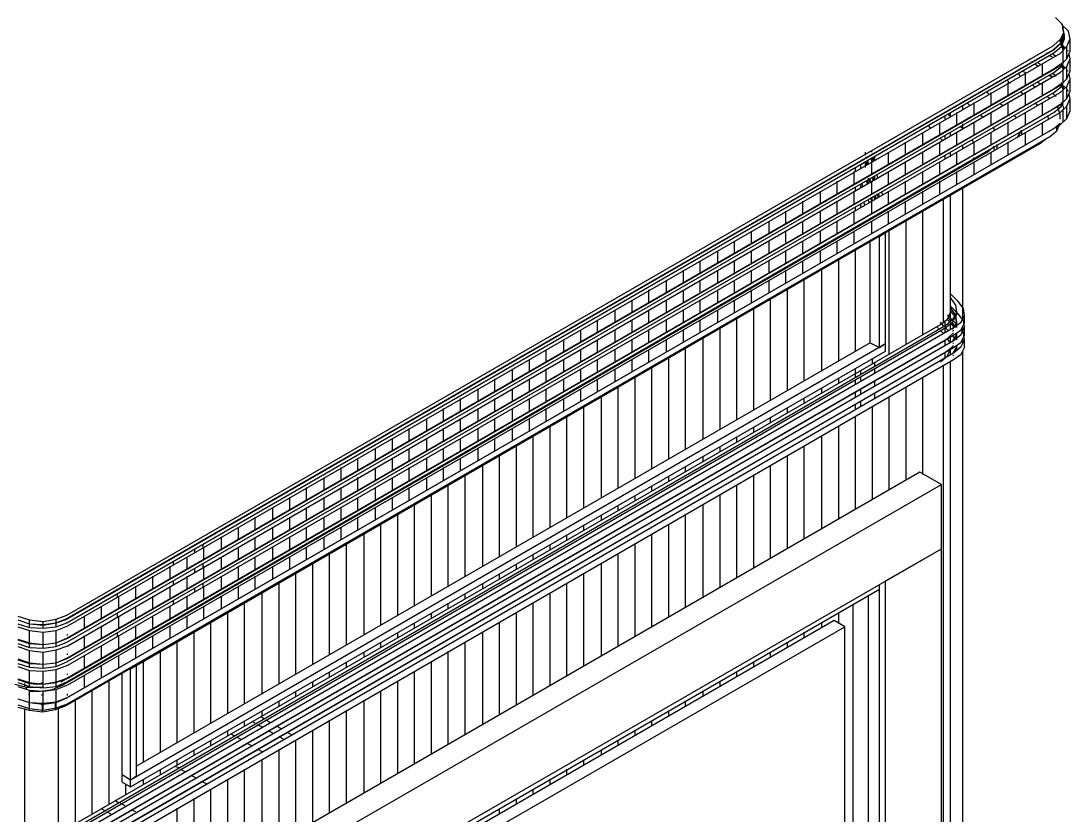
# Model space of a CAD drawing. Header units: inches. Extents: x 0.3 to 16.2, y 0.3 to 11.4.
# Drawn here: x 3.677 to 4.217, y 1.813 to 2.221 of the extents above; entities that cross this region are included whole.
import ezdxf

# ---------------------------------------------------------------- set-up
doc = ezdxf.new("R2010")
doc.units = ezdxf.units.IN
doc.header["$LTSCALE"] = 0.009843
doc.header["$MEASUREMENT"] = 0
doc.layers.add('GEOMETRY', color=7, linetype='Continuous')

msp = doc.modelspace()

# ---------------------------------------------------------------- linework, layer by layer
at = {"layer": 'GEOMETRY'}
for p, q in [((4.2126, 2.21969), (4.20906, 2.22323)), ((4.21575, 2.21614), (4.2122, 2.21969)), ((4.21339, 2.21575), (4.2126, 2.21969)), ((4.21378, 2.21417), (4.2126, 2.21811)), ((4.20787, 2.20866), (4.21181, 2.2122)), ((4.20787, 2.20866), (4.21181, 2.2122)), ((4.2126, 2.20984), (4.21102, 2.21142)), ((4.21181, 2.2122), (4.21339, 2.21575)), ((4.21181, 2.2122), (4.21339, 2.21575)), ((4.21181, 2.21024), (4.21339, 2.21417)), ((4.21181, 2.21024), (4.21181, 2.2122)), ((4.2122, 2.21024), (4.21378, 2.21417)), ((4.2122, 2.21024), (4.21378, 2.21417)), ((4.2122, 2.20827), (4.21378, 2.2122)), ((4.21339, 2.21417), (4.21339, 2.21575)), ((4.21378, 2.2122), (4.21378, 2.21417)), ((4.21496, 2.20827), (4.21654, 2.2122)), ((4.21496, 2.20827), (4.21654, 2.2122)), ((4.21654, 2.2122), (4.21575, 2.21614)), ((4.21654, 2.20591), (4.21654, 2.2122)), ((3.70079, 1.91575), (4.20787, 2.20866)), ((3.70079, 1.91575), (4.20787, 2.20866)), ((3.70079, 1.91417), (4.20787, 2.20669)), ((3.70079, 1.91378), (4.20827, 2.20669)), ((3.70079, 1.91378), (4.20827, 2.20669)), ((4.20787, 2.20669), (4.21181, 2.21024)), ((4.20827, 2.20669), (4.2122, 2.21024)), ((4.20827, 2.20669), (4.2122, 2.21024)), ((4.20827, 2.20512), (4.2122, 2.20827)), ((4.21102, 2.20945), (4.21102, 2.20945)), ((4.2122, 2.20945), (4.21142, 2.20984)), ((4.21142, 2.20472), (4.21496, 2.20827)), ((4.21142, 2.20472), (4.21496, 2.20827)), ((4.2122, 2.20827), (4.2122, 2.21024)), ((4.21417, 2.20748), (4.2122, 2.20945)), ((4.2126, 2.20787), (4.2122, 2.20827)), ((4.21339, 2.20669), (4.2126, 2.20984)), ((4.21299, 2.2063), (4.2126, 2.20787)), ((4.21299, 2.2), (4.21299, 2.20669)), ((4.21496, 2.20197), (4.21496, 2.20827)), ((4.21575, 2.20591), (4.21496, 2.2063)), ((3.70079, 1.91181), (4.20827, 2.20512)), ((3.70118, 1.91024), (4.21142, 2.20472)), ((3.70118, 1.91024), (4.21142, 2.20472)), ((4.19567, 2.20157), (4.19528, 2.20157)), ((4.19843, 2.20118), (4.19843, 2.20118)), ((4.20472, 2.20472), (4.20433, 2.20472)), ((4.20472, 2.20472), (4.20472, 2.20472)), ((4.20591, 2.20551), (4.20591, 2.20551)), ((4.20748, 2.20276), (4.20591, 2.20354)), ((4.20748, 2.20276), (4.2063, 2.20354)), ((4.20945, 2.20315), (4.20748, 2.20433)), ((4.21142, 2.19843), (4.21496, 2.20197)), ((4.21496, 2.20197), (4.21654, 2.20591)), ((4.21496, 2.19803), (4.21654, 2.20197)), ((4.21496, 2.19803), (4.21654, 2.20197)), ((4.21654, 2.20197), (4.21614, 2.20433)), ((4.21654, 2.19567), (4.21654, 2.20197)), ((3.70079, 1.90394), (4.20827, 2.19685)), ((3.70079, 1.90394), (4.20827, 2.19685)), ((3.70079, 1.90394), (4.20827, 2.19685)), ((3.70118, 1.90394), (4.21142, 2.19843)), ((4.18858, 2.19567), (4.18858, 2.19567)), ((4.19134, 2.19685), (4.19094, 2.19724)), ((4.19252, 2.19528), (4.19252, 2.19567)), ((4.1937, 2.19488), (4.19252, 2.19528)), ((4.19685, 2.20039), (4.19685, 2.20039)), ((4.19724, 2.20039), (4.19685, 2.20039)), ((4.19961, 2.19843), (4.19843, 2.19921)), ((4.2, 2.19843), (4.19843, 2.19921)), ((4.20118, 2.19921), (4.2, 2.2)), ((4.20236, 2.19331), (4.20236, 2.19961)), ((4.20827, 2.19685), (4.21142, 2.19921)), ((4.20827, 2.19685), (4.21142, 2.19921)), ((4.20827, 2.19685), (4.21142, 2.19921)), ((4.20827, 2.19488), (4.2122, 2.19803)), ((4.21142, 2.19488), (4.21496, 2.19803)), ((4.21142, 2.19488), (4.21496, 2.19803)), ((4.2122, 2.19921), (4.21181, 2.19961)), ((4.2122, 2.19803), (4.2122, 2.2)), ((4.2122, 2.19803), (4.21299, 2.2)), ((4.21417, 2.19724), (4.2122, 2.19921)), ((4.2126, 2.19764), (4.2122, 2.19803)), ((4.21339, 2.19646), (4.2126, 2.19961)), ((4.2126, 2.19961), (4.2126, 2.19961)), ((4.21299, 2.19646), (4.2126, 2.19764)), ((4.21299, 2.19016), (4.21299, 2.19646)), ((4.21496, 2.19173), (4.21496, 2.19803)), ((4.21575, 2.19567), (4.21496, 2.19606)), ((4.21496, 2.19173), (4.21654, 2.19567)), ((3.70079, 1.90197), (4.20827, 2.19488)), ((3.70118, 1.9), (4.21142, 2.19488)), ((3.70118, 1.9), (4.21142, 2.19488)), ((4.18307, 2.19213), (4.18268, 2.19213)), ((4.18583, 2.18937), (4.18425, 2.19094)), ((4.19055, 2.1937), (4.18976, 2.19449)), ((4.19094, 2.19331), (4.19055, 2.1937)), ((4.1937, 2.18819), (4.1937, 2.19488)), ((4.20748, 2.19252), (4.20591, 2.19331)), ((4.20748, 2.19252), (4.2063, 2.1937)), ((4.20945, 2.19291), (4.20748, 2.19449)), ((4.21142, 2.18819), (4.21496, 2.19173)), ((4.21496, 2.1878), (4.21654, 2.19173)), ((4.21496, 2.1878), (4.21654, 2.19173)), ((4.21654, 2.19173), (4.21614, 2.19409)), ((4.21654, 2.18543), (4.21654, 2.19173)), ((3.70079, 1.8937), (4.20827, 2.18661)), ((3.70079, 1.8937), (4.20827, 2.18661)), ((3.70079, 1.8937), (4.20827, 2.18661)), ((3.70079, 1.89173), (4.20827, 2.18465)), ((3.70118, 1.8937), (4.21142, 2.18819)), ((3.70118, 1.89016), (4.21142, 2.18465)), ((3.70118, 1.89016), (4.21142, 2.18465)), ((4.17126, 2.18701), (4.17126, 2.1874)), ((4.17244, 2.18622), (4.17244, 2.18622)), ((4.1748, 2.18386), (4.17362, 2.18504)), ((4.17598, 2.17835), (4.17598, 2.18465)), ((4.18465, 2.18346), (4.18465, 2.18976)), ((4.19252, 2.18386), (4.19134, 2.18504)), ((4.1937, 2.17835), (4.1937, 2.18465)), ((4.19843, 2.1874), (4.19724, 2.18858)), ((4.20118, 2.18898), (4.2, 2.18976)), ((4.20236, 2.18346), (4.20236, 2.18976)), ((4.20827, 2.18661), (4.21142, 2.18898)), ((4.20827, 2.18661), (4.21142, 2.18898)), ((4.20827, 2.18661), (4.21142, 2.18898)), ((4.20827, 2.18465), (4.2122, 2.1878)), ((4.21142, 2.18465), (4.21496, 2.1878)), ((4.21142, 2.18465), (4.21496, 2.1878)), ((4.2122, 2.18898), (4.21181, 2.18937)), ((4.2122, 2.1878), (4.2122, 2.18976)), ((4.2122, 2.1878), (4.21299, 2.18976)), ((4.21417, 2.18701), (4.2122, 2.18898)), ((4.2126, 2.1874), (4.2122, 2.18819)), ((4.21339, 2.18661), (4.2126, 2.18937)), ((4.2126, 2.18937), (4.2126, 2.18937)), ((4.21299, 2.18622), (4.2126, 2.1874)), ((4.21299, 2.17992), (4.21299, 2.18622)), ((4.21496, 2.1815), (4.21496, 2.1878)), ((4.21575, 2.18543), (4.21496, 2.18622)), ((4.21496, 2.1815), (4.21654, 2.18543)), ((4.16142, 2.17953), (4.16142, 2.17992)), ((4.1626, 2.18031), (4.1622, 2.18031)), ((4.16496, 2.17795), (4.16378, 2.17913)), ((4.16732, 2.17323), (4.16732, 2.17953)), ((4.18465, 2.17323), (4.18465, 2.17953)), ((4.2, 2.17795), (4.19843, 2.17913)), ((4.20236, 2.17323), (4.20236, 2.17953)), ((4.20591, 2.1815), (4.20472, 2.18268)), ((4.20945, 2.18268), (4.20748, 2.18425)), ((4.21142, 2.17835), (4.21496, 2.1815)), ((4.2122, 2.17756), (4.2122, 2.17953)), ((4.2122, 2.17756), (4.21299, 2.17953)), ((4.2126, 2.17913), (4.2126, 2.17953)), ((4.21339, 2.17638), (4.2126, 2.17913)), ((4.21496, 2.17756), (4.21654, 2.1815)), ((4.21496, 2.17756), (4.21654, 2.1815)), ((4.21654, 2.1815), (4.21614, 2.18386)), ((4.21654, 2.1752), (4.21654, 2.1815)), ((3.70079, 1.88346), (4.20827, 2.17638)), ((3.70079, 1.88346), (4.20827, 2.17638)), ((3.70079, 1.88346), (4.20827, 2.17638)), ((3.70079, 1.8815), (4.20827, 2.17441)), ((3.70118, 1.88346), (4.21142, 2.17835)), ((3.70118, 1.87992), (4.21142, 2.17441)), ((3.70118, 1.87992), (4.21142, 2.17441)), ((4.15236, 2.1748), (4.15236, 2.1748)), ((4.15236, 2.17441), (4.15236, 2.1748)), ((4.15512, 2.17638), (4.15512, 2.17638)), ((4.15512, 2.17244), (4.15512, 2.17441)), ((4.15827, 2.16811), (4.15827, 2.17441)), ((4.16142, 2.17598), (4.16142, 2.17795)), ((4.17598, 2.16811), (4.17598, 2.17441)), ((4.18189, 2.17795), (4.18071, 2.17874)), ((4.1937, 2.16811), (4.1937, 2.17441)), ((4.20827, 2.17638), (4.21142, 2.17874)), ((4.20827, 2.17638), (4.21142, 2.17874)), ((4.20827, 2.17638), (4.21142, 2.17874)), ((4.20827, 2.17441), (4.2122, 2.17756)), ((4.21024, 2.17717), (4.21024, 2.17756)), ((4.21142, 2.17323), (4.21024, 2.17717)), ((4.21142, 2.17441), (4.21496, 2.17756)), ((4.21142, 2.17441), (4.21496, 2.17756)), ((4.21299, 2.16969), (4.21299, 2.17598)), ((4.21496, 2.17126), (4.21496, 2.17756)), ((4.21496, 2.17126), (4.21654, 2.1752)), ((4.14252, 2.1689), (4.14252, 2.1689)), ((4.14961, 2.16299), (4.14961, 2.16929)), ((4.15236, 2.17087), (4.15236, 2.17283)), ((4.15472, 2.17244), (4.15394, 2.17362)), ((4.16142, 2.16575), (4.16142, 2.1685)), ((4.16732, 2.16299), (4.16732, 2.16929)), ((4.17165, 2.17205), (4.17047, 2.17283)), ((4.18465, 2.16299), (4.18465, 2.16929)), ((4.18898, 2.17165), (4.1878, 2.17283)), ((4.1878, 2.17283), (4.1878, 2.17283)), ((4.20236, 2.16299), (4.20236, 2.16929)), ((4.20551, 2.17126), (4.20512, 2.17283)), ((4.20827, 2.16614), (4.21142, 2.1689)), ((4.20984, 2.16496), (4.21142, 2.1689)), ((4.21142, 2.17283), (4.21142, 2.17323)), ((4.21142, 2.17283), (4.21142, 2.17323)), ((4.21142, 2.17087), (4.21142, 2.17323)), ((4.21142, 2.16811), (4.21496, 2.17126)), ((3.70079, 1.87323), (4.20827, 2.16614)), ((3.70118, 1.87362), (4.21142, 2.16811)), ((4.14094, 2.15787), (4.14094, 2.16417)), ((4.14488, 2.16654), (4.1437, 2.16772)), ((4.15512, 2.1622), (4.15512, 2.16417)), ((4.15827, 2.15787), (4.15827, 2.16417)), ((4.16142, 2.16614), (4.16024, 2.16693)), ((4.17598, 2.16772), (4.17598, 2.16811)), ((4.17598, 2.15787), (4.17598, 2.16417)), ((4.17795, 2.16535), (4.17717, 2.16654)), ((4.18976, 2.16181), (4.19173, 2.16535)), ((4.18976, 2.16181), (4.19173, 2.16535)), ((4.19173, 2.16299), (4.19173, 2.16535)), ((4.1937, 2.15787), (4.1937, 2.16417)), ((4.20591, 2.16457), (4.2063, 2.16535)), ((4.20591, 2.16181), (4.20984, 2.16496)), ((4.20984, 2.16496), (4.20984, 2.16732)), ((3.70039, 1.86929), (4.20079, 2.15827)), ((3.70079, 1.87008), (4.20591, 2.16181)), ((4.13189, 2.15276), (4.13189, 2.15906)), ((4.14961, 2.15276), (4.14961, 2.15906)), ((4.15118, 2.15984), (4.15, 2.16102)), ((4.15236, 2.16063), (4.15236, 2.1626)), ((4.16142, 2.15551), (4.16142, 2.15748)), ((4.16654, 2.15984), (4.16614, 2.16024)), ((4.16693, 2.15906), (4.16654, 2.15984)), ((4.16732, 2.15276), (4.16732, 2.15906)), ((4.17913, 2.15591), (4.17913, 2.15787)), ((4.18465, 2.15276), (4.18465, 2.15906)), ((4.20079, 2.15827), (4.20472, 2.16142)), ((3.69882, 1.87992), (4.17402, 2.15394)), ((3.69882, 1.87992), (4.17402, 2.15394)), ((4.11142, 2.15276), (4.11142, 2.15394)), ((4.11142, 2.15236), (4.11142, 2.15394)), ((4.11142, 2.15236), (4.11142, 2.15276)), ((4.11142, 2.15236), (4.11142, 2.15276)), ((4.11142, 2.15236), (4.11142, 2.15276)), ((4.11457, 2.15394), (4.11457, 2.15472)), ((4.11457, 2.15394), (4.11457, 2.15472)), ((4.11457, 2.15276), (4.11457, 2.15276)), ((4.11457, 2.15276), (4.11457, 2.15276)), ((4.11496, 2.15276), (4.11496, 2.15315)), ((4.11496, 2.15315), (4.11496, 2.15315)), ((4.11535, 2.15315), (4.11535, 2.15354)), ((4.11614, 2.15354), (4.11614, 2.15354)), ((4.12323, 2.14764), (4.12323, 2.15394)), ((4.14094, 2.14764), (4.14094, 2.15394)), ((4.15236, 2.15079), (4.15236, 2.15236)), ((4.15472, 2.15551), (4.15472, 2.15551)), ((4.15512, 2.15157), (4.15512, 2.15394)), ((4.15512, 2.15236), (4.15512, 2.15394)), ((4.15827, 2.14764), (4.15827, 2.15394)), ((4.17402, 2.15394), (4.17756, 2.15709)), ((4.17402, 2.15394), (4.17756, 2.15709)), ((4.17598, 2.14764), (4.17598, 2.15394)), ((4.17756, 2.15512), (4.17756, 2.15709)), ((3.69764, 1.8815), (4.16181, 2.14961)), ((3.69764, 1.8815), (4.16181, 2.14961)), ((4.1063, 2.14803), (4.1063, 2.14803)), ((4.10906, 2.14606), (4.10906, 2.14764)), ((4.10906, 2.14606), (4.10906, 2.14764)), ((4.10945, 2.14961), (4.10945, 2.15)), ((4.10945, 2.14961), (4.10945, 2.15)), ((4.11142, 2.15118), (4.11142, 2.15118)), ((4.11142, 2.15079), (4.11142, 2.15118)), ((4.11181, 2.14764), (4.11142, 2.14921)), ((4.11142, 2.14606), (4.11142, 2.14921)), ((4.11142, 2.14724), (4.11142, 2.14921)), ((4.11142, 2.14724), (4.11142, 2.14921)), ((4.11142, 2.14724), (4.11142, 2.14724)), ((4.11142, 2.14606), (4.11142, 2.14724)), ((4.1122, 2.15118), (4.11181, 2.15157)), ((4.11181, 2.15118), (4.11181, 2.15118)), ((4.11181, 2.15118), (4.11181, 2.15118)), ((4.11181, 2.15118), (4.11181, 2.15118)), ((4.11181, 2.14764), (4.11181, 2.14921)), ((4.1122, 2.15118), (4.1122, 2.15157)), ((4.1126, 2.14803), (4.1122, 2.14961)), ((4.1122, 2.14764), (4.1122, 2.14961)), ((4.1126, 2.15157), (4.1126, 2.15157)), ((4.11299, 2.14803), (4.1126, 2.15)), ((4.11457, 2.14921), (4.11457, 2.15118)), ((4.11457, 2.14882), (4.11457, 2.15118)), ((4.11457, 2.14921), (4.11457, 2.15079)), ((4.11457, 2.14252), (4.11457, 2.14882)), ((4.11535, 2.14961), (4.11496, 2.15118)), ((4.11575, 2.14961), (4.11575, 2.15157)), ((4.11614, 2.15), (4.11614, 2.15157)), ((4.13189, 2.14252), (4.13189, 2.14882)), ((4.14961, 2.14252), (4.14961, 2.14882)), ((4.16654, 2.15), (4.16732, 2.15118)), ((4.16732, 2.14252), (4.16732, 2.14882)), ((4.10551, 2.1374), (4.10551, 2.14409)), ((4.1063, 2.14409), (4.1063, 2.14606)), ((4.10906, 2.14567), (4.10906, 2.14606)), ((4.10906, 2.14567), (4.10906, 2.14606)), ((4.11299, 2.14173), (4.11299, 2.14173)), ((4.11575, 2.13937), (4.11535, 2.14134)), ((4.11614, 2.13976), (4.11614, 2.14173)), ((4.11614, 2.13937), (4.11614, 2.14134)), ((4.11772, 2.14055), (4.11732, 2.14213)), ((4.12323, 2.1374), (4.12323, 2.14409)), ((4.14094, 2.1374), (4.14094, 2.14409)), ((4.15827, 2.1374), (4.15827, 2.14409)), ((4.09685, 2.13268), (4.09685, 2.13898)), ((4.10906, 2.13583), (4.10906, 2.1374)), ((4.10984, 2.13622), (4.10984, 2.1378)), ((4.1122, 2.1374), (4.1122, 2.13937)), ((4.11299, 2.1378), (4.1126, 2.13976)), ((4.1126, 2.1378), (4.1126, 2.13937)), ((4.11378, 2.13858), (4.11299, 2.14055)), ((4.11417, 2.13858), (4.11378, 2.14016)), ((4.11457, 2.13268), (4.11457, 2.13898)), ((4.11535, 2.13937), (4.11496, 2.14094)), ((4.13189, 2.13268), (4.13189, 2.13898)), ((4.14961, 2.13268), (4.14961, 2.13898)), ((4.08819, 2.12756), (4.08819, 2.13386)), ((4.10551, 2.12756), (4.10551, 2.13386)), ((4.1063, 2.13425), (4.1063, 2.13583)), ((4.11496, 2.12913), (4.11457, 2.13071)), ((4.11614, 2.12992), (4.11575, 2.1311)), ((4.11614, 2.13307), (4.11614, 2.13346)), ((4.11654, 2.12992), (4.11614, 2.1315)), ((4.11614, 2.12953), (4.11614, 2.1315)), ((4.11693, 2.13031), (4.11654, 2.1315)), ((4.11811, 2.13071), (4.11732, 2.13228)), ((4.1185, 2.1311), (4.11811, 2.13268)), ((4.12047, 2.13189), (4.11969, 2.13346)), ((4.12323, 2.12756), (4.12323, 2.13386)), ((4.14094, 2.12756), (4.14094, 2.13386)), ((4.15512, 2.07165), (4.15512, 2.13189)), ((4.15512, 2.06693), (4.15512, 2.13189)), ((4.16142, 2.06811), (4.16142, 2.13543)), ((4.07913, 2.12244), (4.07913, 2.12874)), ((4.09685, 2.12244), (4.09685, 2.12874)), ((4.1063, 2.12402), (4.1063, 2.12559)), ((4.10906, 2.12559), (4.10906, 2.12717)), ((4.11063, 2.12795), (4.11063, 2.12835)), ((4.11102, 2.12677), (4.11063, 2.12795)), ((4.11299, 2.12913), (4.11299, 2.12953)), ((4.11339, 2.12795), (4.11299, 2.12913)), ((4.11457, 2.12874), (4.11417, 2.13031)), ((4.11457, 2.12244), (4.11457, 2.12874)), ((4.13189, 2.12244), (4.13189, 2.12874)), ((4.15157, 2.06693), (4.15157, 2.12992)), ((4.07047, 2.11732), (4.07047, 2.12362)), ((4.08819, 2.11732), (4.08819, 2.12362)), ((4.10551, 2.11732), (4.10551, 2.12362)), ((4.12323, 2.11732), (4.12323, 2.12362)), ((4.14094, 2.06024), (4.14094, 2.12362)), ((4.06181, 2.1122), (4.06181, 2.1185)), ((4.07913, 2.1122), (4.07913, 2.1185)), ((4.09685, 2.1122), (4.09685, 2.1185)), ((4.11457, 2.1122), (4.11457, 2.1185)), ((4.13228, 2.05512), (4.13228, 2.1189)), ((3.73346, 1.88819), (4.12165, 2.1126)), ((4.05276, 2.10709), (4.05276, 2.11339)), ((4.07047, 2.10709), (4.07047, 2.11339)), ((4.08819, 2.10709), (4.08819, 2.11339)), ((4.10551, 2.10709), (4.10551, 2.11339)), ((4.1185, 2.11063), (4.12165, 2.1126)), ((4.1185, 2.11063), (4.12165, 2.1126)), ((4.1185, 2.05354), (4.1185, 2.11063)), ((4.12165, 2.05551), (4.12165, 2.1126)), ((4.12362, 2.05), (4.12362, 2.11378)), ((4.04409, 2.10197), (4.04409, 2.10827)), ((4.06181, 2.10197), (4.06181, 2.10827)), ((4.07913, 2.10197), (4.07913, 2.10827)), ((4.09685, 2.10197), (4.09685, 2.10827)), ((4.1063, 2.05157), (4.1063, 2.10354)), ((4.11378, 2.05591), (4.11378, 2.10787)), ((4.03543, 2.09685), (4.03543, 2.10315)), ((4.05276, 2.09685), (4.05276, 2.10315)), ((4.07047, 2.09685), (4.07047, 2.10315)), ((4.08819, 2.09685), (4.08819, 2.10315)), ((4.09764, 2.04646), (4.09764, 2.09843)), ((4.01772, 2.08661), (4.01772, 2.09331)), ((4.02638, 2.09173), (4.02638, 2.09803)), ((4.03543, 2.08661), (4.03543, 2.09331)), ((4.04409, 2.09173), (4.04409, 2.09803)), ((4.05276, 2.08661), (4.05276, 2.09331)), ((4.06181, 2.09173), (4.06181, 2.09803)), ((4.07047, 2.08661), (4.07047, 2.09331)), ((4.07913, 2.09173), (4.07913, 2.09803)), ((4.08898, 2.04134), (4.08898, 2.0937)), ((4.00906, 2.08189), (4.00906, 2.08819)), ((4.02638, 2.08189), (4.02638, 2.08819)), ((4.04409, 2.08189), (4.04409, 2.08819)), ((4.06181, 2.08189), (4.06181, 2.08819)), ((4.07992, 2.03661), (4.07992, 2.08858)), ((4, 2.07677), (4, 2.08307)), ((4.01772, 2.07677), (4.01772, 2.08307)), ((4.03543, 2.07677), (4.03543, 2.08307)), ((4.05276, 2.07677), (4.05276, 2.08307)), ((4.07126, 2.0315), (4.07126, 2.08346)), ((3.99134, 2.07165), (3.99134, 2.07795)), ((4.00906, 2.07165), (4.00906, 2.07795)), ((4.02638, 2.07165), (4.02638, 2.07795)), ((4.04409, 2.07165), (4.04409, 2.07795)), ((4.0626, 2.02638), (4.0626, 2.07835)), ((4.15906, 2.07717), (4.15512, 2.0811)), ((4.15551, 2.07874), (4.15512, 2.07874)), ((4.15787, 2.0752), (4.15551, 2.07874)), ((4.16181, 2.07362), (4.15906, 2.07717)), ((3.98268, 2.06654), (3.98268, 2.07283)), ((4, 2.06654), (4, 2.07283)), ((4.01772, 2.06654), (4.01772, 2.07283)), ((4.03543, 2.06654), (4.03543, 2.07283)), ((4.05394, 2.02126), (4.05394, 2.07323)), ((4.15354, 2.06811), (4.15512, 2.07165)), ((4.15906, 2.07087), (4.15512, 2.0748)), ((4.15551, 2.07362), (4.15512, 2.07362)), ((4.15551, 2.07205), (4.15512, 2.07244)), ((4.15787, 2.07008), (4.15551, 2.07362)), ((4.15787, 2.0689), (4.15551, 2.07205)), ((4.1563, 2.06811), (4.15827, 2.07165)), ((4.1563, 2.06811), (4.15827, 2.07165)), ((4.15827, 2.07165), (4.15787, 2.0752)), ((4.15827, 2.07047), (4.15827, 2.07165)), ((4.1622, 2.07008), (4.16181, 2.07362)), ((3.97362, 2.06142), (3.97362, 2.06772)), ((3.99134, 2.06142), (3.99134, 2.06772)), ((4.00906, 2.06142), (4.00906, 2.06772)), ((4.02638, 2.06142), (4.02638, 2.06772)), ((4.04528, 2.01614), (4.04528, 2.0685)), ((4.15, 2.06535), (4.15354, 2.06811)), ((4.15157, 2.06457), (4.15, 2.06654)), ((4.15236, 2.06102), (4.15236, 2.06732)), ((4.15276, 2.06496), (4.1563, 2.06811)), ((4.15276, 2.06496), (4.1563, 2.06811)), ((4.15276, 2.06378), (4.1563, 2.06693)), ((4.15472, 2.06654), (4.15315, 2.06811)), ((4.15866, 2.06496), (4.15354, 2.07008)), ((4.15551, 2.06693), (4.15354, 2.0689)), ((4.15787, 2.06378), (4.15591, 2.06654)), ((4.1563, 2.06693), (4.15827, 2.07047)), ((4.1563, 2.06299), (4.15827, 2.06654)), ((4.1563, 2.06299), (4.15827, 2.06654)), ((4.15669, 2.06378), (4.16063, 2.06654)), ((4.15669, 2.06378), (4.16063, 2.06654)), ((4.15827, 2.06654), (4.15787, 2.07008)), ((4.15827, 2.06535), (4.15787, 2.0689)), ((4.15827, 2.06535), (4.15827, 2.06654)), ((4.16181, 2.06732), (4.15906, 2.07087)), ((4.16063, 2.06654), (4.1622, 2.07008)), ((4.16063, 2.06654), (4.1622, 2.07008)), ((4.16063, 2.0626), (4.1622, 2.06614)), ((4.1622, 2.06378), (4.16181, 2.06732)), ((4.1622, 2.06614), (4.1622, 2.07008)), ((3.69646, 1.80354), (4.15, 2.06535)), ((3.69685, 1.80157), (4.15276, 2.06496)), ((3.69685, 1.80157), (4.15276, 2.06496)), ((3.69685, 1.80039), (4.15276, 2.06378)), ((3.69724, 1.79803), (4.15669, 2.06378)), ((3.69724, 1.79803), (4.15669, 2.06378)), ((3.96496, 2.0563), (3.96496, 2.0626)), ((3.98268, 2.0563), (3.98268, 2.0626)), ((4, 2.0563), (4, 2.0626)), ((4.01772, 2.0563), (4.01772, 2.0626)), ((4.03661, 2.01142), (4.03661, 2.06339)), ((4.14921, 2.06299), (4.14803, 2.06417)), ((4.15157, 2.06063), (4.15, 2.0622)), ((4.15394, 2.0622), (4.15236, 2.06378)), ((4.15276, 2.05748), (4.1563, 2.06063)), ((4.15512, 2.0626), (4.15512, 2.06575)), ((4.15709, 2.06378), (4.15551, 2.06575)), ((4.1563, 2.06181), (4.15669, 2.0626)), ((4.1563, 2.06181), (4.15669, 2.0626)), ((4.1563, 2.06181), (4.15669, 2.0626)), ((4.1563, 2.06063), (4.15669, 2.06102)), ((4.15669, 2.05984), (4.16063, 2.0626)), ((4.15787, 2.06457), (4.15827, 2.06535)), ((4.15787, 2.06457), (4.15827, 2.06535)), ((4.15787, 2.06457), (4.15827, 2.06535)), ((4.15827, 2.05906), (4.15787, 2.06063)), ((4.15827, 2.06378), (4.15827, 2.06535)), ((4.15827, 2.06024), (4.15827, 2.06102)), ((4.16063, 2.06024), (4.1622, 2.06378)), ((4.16063, 2.06024), (4.1622, 2.06378)), ((4.16181, 2.06102), (4.16063, 2.0626)), ((4.16142, 2.06181), (4.16142, 2.06417)), ((4.1622, 2.05748), (4.16181, 2.06102)), ((4.1622, 2.05984), (4.1622, 2.06378)), ((3.69685, 1.79409), (4.15276, 2.05748)), ((3.69724, 1.79449), (4.15669, 2.05984)), ((3.69724, 1.79173), (4.15669, 2.05709)), ((3.69724, 1.79173), (4.15669, 2.05709)), ((3.73346, 1.8311), (4.12165, 2.05551)), ((3.73346, 1.8311), (4.12165, 2.05551)), ((4.11378, 2.05591), (3.73661, 1.83819)), ((3.9563, 2.05118), (3.9563, 2.05748)), ((3.97362, 2.05118), (3.97362, 2.05748)), ((3.99134, 2.05118), (3.99134, 2.05748)), ((4.00906, 2.05118), (4.00906, 2.05748)), ((4.02795, 2.0063), (4.02795, 2.05827)), ((4.11378, 2.05591), (4.1185, 2.05354)), ((4.1185, 2.05354), (4.12165, 2.05551)), ((4.12165, 2.05157), (4.12165, 2.05551)), ((4.15236, 2.05472), (4.15236, 2.05709)), ((4.15472, 2.0563), (4.15354, 2.05787)), ((4.15472, 2.0563), (4.15472, 2.0563)), ((4.15512, 2.0563), (4.15512, 2.05906)), ((4.1563, 2.05669), (4.15827, 2.06024)), ((4.1563, 2.05669), (4.15827, 2.06024)), ((4.15787, 2.05748), (4.1563, 2.05945)), ((4.1563, 2.05551), (4.15669, 2.05591)), ((4.1563, 2.05551), (4.15669, 2.05591)), ((4.1563, 2.05551), (4.15669, 2.05591)), ((4.15669, 2.05709), (4.16063, 2.06024)), ((4.15669, 2.05709), (4.16063, 2.06024)), ((4.15669, 2.05354), (4.16063, 2.0563)), ((4.15787, 2.05787), (4.15827, 2.05906)), ((4.15787, 2.05787), (4.15827, 2.05906)), ((4.15787, 2.05787), (4.15827, 2.05906)), ((4.15827, 2.05906), (4.15827, 2.06024)), ((4.15827, 2.05748), (4.15827, 2.05906)), ((4.16063, 2.0563), (4.1622, 2.05984)), ((4.16063, 2.05394), (4.1622, 2.05748)), ((4.16063, 2.05394), (4.1622, 2.05748)), ((4.16142, 2.05551), (4.16142, 2.05787)), ((4.1622, 2.05354), (4.1622, 2.05748)), ((3.69685, 1.7878), (4.15276, 2.05118)), ((3.69724, 1.78819), (4.15669, 2.05354)), ((3.69724, 1.78543), (4.15669, 2.05079)), ((3.69724, 1.78543), (4.15669, 2.05079)), ((3.73346, 1.82756), (4.12165, 2.05157)), ((3.94724, 2.04606), (3.94724, 2.05236)), ((3.96496, 2.04606), (3.96496, 2.05236)), ((3.98268, 2.04606), (3.98268, 2.05236)), ((4, 2.04606), (4, 2.05236)), ((4.0189, 2.00118), (4.0189, 2.05315)), ((4.15236, 2.04843), (4.15236, 2.05079)), ((4.15276, 2.05118), (4.1563, 2.05394)), ((4.15354, 2.04921), (4.15512, 2.05276)), ((4.15354, 2.04921), (4.15512, 2.05276)), ((4.15512, 2.05), (4.15512, 2.05276)), ((4.15512, 2.05), (4.15512, 2.05236)), ((4.1563, 2.05394), (4.15669, 2.05472)), ((4.1563, 2.05039), (4.15827, 2.05394)), ((4.1563, 2.05039), (4.15827, 2.05394)), ((4.1563, 2.04921), (4.15669, 2.04961)), ((4.15669, 2.05079), (4.16063, 2.05394)), ((4.15669, 2.05079), (4.16063, 2.05394)), ((4.15669, 2.04724), (4.16063, 2.05)), ((4.15787, 2.05157), (4.15827, 2.05236)), ((4.15827, 2.05394), (4.15827, 2.05433)), ((4.15827, 2.05236), (4.15827, 2.05394)), ((4.16063, 2.05), (4.1622, 2.05354)), ((4.16142, 1.65039), (4.16142, 2.05157)), ((3.69724, 1.7815), (4.15669, 2.04724)), ((3.93858, 2.04094), (3.93858, 2.04724)), ((3.9563, 2.04094), (3.9563, 2.04724)), ((3.97362, 2.04094), (3.97362, 2.04724)), ((3.99134, 2.04094), (3.99134, 2.04724)), ((4.01024, 1.99606), (4.01024, 2.04843)), ((4.11496, 2.04528), (4.11496, 2.04764)), ((4.11614, 2.0437), (4.11614, 2.04567)), ((4.15, 2.04606), (4.15354, 2.04921)), ((4.15, 2.04606), (4.15354, 2.04921)), ((4.15512, 1.36693), (4.15512, 2.04606)), ((4.15512, 1.55394), (4.15512, 2.04606)), ((3.92992, 2.03583), (3.92992, 2.04252)), ((3.94724, 2.03583), (3.94724, 2.04252)), ((3.96496, 2.03583), (3.96496, 2.04252)), ((3.98268, 2.03583), (3.98268, 2.04252)), ((4.00157, 1.99094), (4.00157, 2.04331)), ((4.1063, 2.04016), (4.1063, 2.04252)), ((4.1063, 2.03819), (4.1063, 2.04016)), ((4.10906, 2.03976), (4.10906, 2.04173)), ((4.11614, 2.04016), (4.11614, 2.04252)), ((4.15157, 1.36181), (4.15157, 2.04409)), ((3.92087, 2.0311), (3.92087, 2.0374)), ((3.93858, 2.0311), (3.93858, 2.0374)), ((3.9563, 2.0311), (3.9563, 2.0374)), ((3.97362, 2.0311), (3.97362, 2.0374)), ((3.99291, 1.98622), (3.99291, 2.03819)), ((4.09764, 2.03504), (4.09764, 2.0378)), ((4.1063, 2.03425), (4.1063, 2.03701)), ((4.10906, 2.03583), (4.10906, 2.03858)), ((4.11614, 2.03386), (4.11614, 2.03622)), ((4.14094, 1.98819), (4.14094, 2.03819)), ((3.9122, 2.02598), (3.9122, 2.03228)), ((3.92992, 2.02598), (3.92992, 2.03228)), ((3.94724, 2.02598), (3.94724, 2.03228)), ((3.96496, 2.02598), (3.96496, 2.03228)), ((3.98425, 1.9811), (3.98425, 2.03307)), ((4.08898, 2.02992), (4.08898, 2.03268)), ((4.1063, 2.02795), (4.1063, 2.03071)), ((4.10906, 2.02953), (4.10906, 2.03228)), ((4.11614, 2.02756), (4.11614, 2.02992)), ((4.13228, 1.98543), (4.13228, 2.03307)), ((3.90315, 2.02087), (3.90315, 2.02717)), ((3.92087, 2.02087), (3.92087, 2.02717)), ((3.93858, 2.02087), (3.93858, 2.02717)), ((3.9563, 2.02087), (3.9563, 2.02717)), ((3.96654, 1.97087), (3.96654, 2.02323)), ((3.97559, 1.97598), (3.97559, 2.02795)), ((4.07992, 2.0252), (4.07992, 2.02756)), ((4.1063, 2.02165), (4.1063, 2.02441)), ((4.10906, 2.02323), (4.10906, 2.02598)), ((4.11496, 1.9752), (4.11496, 2.02283)), ((4.12362, 1.98031), (4.12362, 2.02795)), ((3.89449, 2.01575), (3.89449, 2.02205)), ((3.9122, 2.01575), (3.9122, 2.02205)), ((3.92992, 2.01575), (3.92992, 2.02205)), ((3.94724, 2.01575), (3.94724, 2.02205)), ((3.95787, 1.96614), (3.95787, 2.01811)), ((4.0626, 2.01496), (4.0626, 2.01732)), ((4.07126, 2.02008), (4.07126, 2.02244)), ((4.1063, 1.97008), (4.1063, 2.01772)), ((3.88583, 2.01063), (3.88583, 2.01693)), ((3.90315, 2.01063), (3.90315, 2.01693)), ((3.92087, 2.01063), (3.92087, 2.01693)), ((3.93858, 2.01063), (3.93858, 2.01693)), ((3.94921, 1.96102), (3.94921, 2.01299)), ((4.05394, 2.00984), (4.05394, 2.0126)), ((4.09764, 1.96535), (4.09764, 2.01299)), ((3.86811, 2.00039), (3.86811, 2.00669)), ((3.87677, 2.00551), (3.87677, 2.01181)), ((3.88583, 2.00039), (3.88583, 2.00669)), ((3.89449, 2.00551), (3.89449, 2.01181)), ((3.90315, 2.00039), (3.90315, 2.00669)), ((3.9122, 2.00551), (3.9122, 2.01181)), ((3.92087, 2.00039), (3.92087, 2.00669)), ((3.92992, 2.00551), (3.92992, 2.01181)), ((3.94055, 1.95591), (3.94055, 2.00787)), ((4.04528, 2.00472), (4.04528, 2.00748)), ((4.08898, 1.96024), (4.08898, 2.00787)), ((3.85945, 1.99528), (3.85945, 2.00157)), ((3.87677, 1.99528), (3.87677, 2.00157)), ((3.89449, 1.99528), (3.89449, 2.00157)), ((3.9122, 1.99528), (3.9122, 2.00157)), ((3.93189, 1.95079), (3.93189, 2.00276)), ((4.03661, 2), (4.03661, 2.00236)), ((4.07992, 1.95512), (4.07992, 2.00276)), ((3.85039, 1.99016), (3.85039, 1.99646)), ((3.86811, 1.99016), (3.86811, 1.99646)), ((3.88583, 1.99016), (3.88583, 1.99646)), ((3.90315, 1.99016), (3.90315, 1.99646)), ((3.92323, 1.94567), (3.92323, 1.99803)), ((4.02795, 1.99488), (4.02795, 1.99724)), ((4.07126, 1.95), (4.07126, 1.99764)), ((3.84173, 1.98504), (3.84173, 1.99173)), ((3.85945, 1.98504), (3.85945, 1.99173)), ((3.87677, 1.98504), (3.87677, 1.99173)), ((3.89449, 1.98504), (3.89449, 1.99173)), ((3.91457, 1.94094), (3.91457, 1.99291)), ((4.0189, 1.98976), (4.0189, 1.99213)), ((4.0626, 1.94528), (4.0626, 1.99291)), ((4.13937, 1.98937), (3.70709, 1.73976)), ((3.83307, 1.98031), (3.83307, 1.98661)), ((3.85039, 1.98031), (3.85039, 1.98661)), ((3.86811, 1.98031), (3.86811, 1.98661)), ((3.88583, 1.98031), (3.88583, 1.98661)), ((3.90551, 1.93583), (3.90551, 1.9878)), ((4.01024, 1.98465), (4.01024, 1.9874)), ((4.05394, 1.94016), (4.05394, 1.9878)), ((4.15039, 1.98307), (4.13937, 1.98937)), ((3.71811, 1.73346), (4.15039, 1.98307)), ((3.71811, 1.73346), (4.15039, 1.98307)), ((3.82402, 1.9752), (3.82402, 1.9815)), ((3.84173, 1.9752), (3.84173, 1.9815)), ((3.85945, 1.9752), (3.85945, 1.9815)), ((3.87677, 1.9752), (3.87677, 1.9815)), ((3.89685, 1.93071), (3.89685, 1.98268)), ((4.00157, 1.97953), (4.00157, 1.98228)), ((4.04528, 1.93504), (4.04528, 1.98268)), ((4.15039, 1.95), (4.15039, 1.98307)), ((3.81535, 1.97008), (3.81535, 1.97638)), ((3.83307, 1.97008), (3.83307, 1.97638)), ((3.85039, 1.97008), (3.85039, 1.97638)), ((3.86811, 1.97008), (3.86811, 1.97638)), ((3.88819, 1.92559), (3.88819, 1.97756)), ((3.99291, 1.9748), (3.99291, 1.97717)), ((4.03661, 1.92992), (4.03661, 1.97756)), ((3.80669, 1.96496), (3.80669, 1.97126)), ((3.82402, 1.96496), (3.82402, 1.97126)), ((3.84173, 1.96496), (3.84173, 1.97126)), ((3.85945, 1.96496), (3.85945, 1.97126)), ((3.87953, 1.92047), (3.87953, 1.97283)), ((3.98425, 1.96969), (3.98425, 1.97205)), ((4.02795, 1.9248), (4.02795, 1.97244)), ((3.79764, 1.95984), (3.79764, 1.96614)), ((3.81535, 1.95984), (3.81535, 1.96614)), ((3.83307, 1.95984), (3.83307, 1.96614)), ((3.85039, 1.95984), (3.85039, 1.96614)), ((3.87087, 1.91575), (3.87087, 1.96772)), ((3.97559, 1.96457), (3.97559, 1.96732)), ((4.0189, 1.92008), (4.0189, 1.96772)), ((3.78898, 1.95472), (3.78898, 1.96102)), ((3.80669, 1.95472), (3.80669, 1.96102)), ((3.82402, 1.95472), (3.82402, 1.96102)), ((3.84173, 1.95472), (3.84173, 1.96102)), ((3.8622, 1.91063), (3.8622, 1.9626)), ((3.96654, 1.95945), (3.96654, 1.9622)), ((4.01024, 1.91496), (4.01024, 1.9626)), ((3.77087, 1.95433), (3.77087, 1.95433)), ((3.78031, 1.94961), (3.78031, 1.95591)), ((3.79764, 1.94961), (3.79764, 1.95591)), ((3.81535, 1.94961), (3.81535, 1.95591)), ((3.83307, 1.94961), (3.83307, 1.95591)), ((3.84449, 1.90039), (3.84449, 1.95276)), ((3.85354, 1.90551), (3.85354, 1.95748)), ((3.95787, 1.95472), (3.95787, 1.95709)), ((4.00157, 1.90984), (4.00157, 1.95748)), ((3.71811, 1.70039), (4.15039, 1.95)), ((3.76654, 1.95157), (3.76654, 1.95197)), ((3.76654, 1.94803), (3.76654, 1.95)), ((3.77087, 1.95039), (3.77087, 1.95236)), ((3.77126, 1.94449), (3.77126, 1.95079)), ((3.78898, 1.94449), (3.78898, 1.95079)), ((3.80669, 1.94449), (3.80669, 1.95079)), ((3.82402, 1.94449), (3.82402, 1.95079)), ((3.83583, 1.89567), (3.83583, 1.94764)), ((3.94921, 1.94961), (3.94921, 1.95197)), ((3.98425, 1.89961), (3.98425, 1.94724)), ((3.99291, 1.90472), (3.99291, 1.95236)), ((4.12165, 1.93346), (4.15039, 1.95)), ((4.12165, 1.93346), (4.15039, 1.95)), ((4.15039, 1.43189), (4.15039, 1.95)), ((3.75551, 1.94528), (3.75551, 1.94567)), ((3.75551, 1.94173), (3.75551, 1.94331)), ((3.7626, 1.93937), (3.7626, 1.94567)), ((3.77087, 1.94055), (3.77087, 1.94213)), ((3.78031, 1.93937), (3.78031, 1.94567)), ((3.79764, 1.93937), (3.79764, 1.94567)), ((3.81535, 1.93937), (3.81535, 1.94567)), ((3.82717, 1.89055), (3.82717, 1.94252)), ((3.93189, 1.93937), (3.93189, 1.94213)), ((3.94055, 1.94449), (3.94055, 1.94685)), ((3.97559, 1.89488), (3.97559, 1.94252)), ((3.75394, 1.93425), (3.75394, 1.94094)), ((3.76654, 1.9378), (3.76654, 1.93976)), ((3.77126, 1.93425), (3.77126, 1.94094)), ((3.78898, 1.93425), (3.78898, 1.94094)), ((3.80669, 1.93425), (3.80669, 1.94094)), ((3.8185, 1.88543), (3.8185, 1.9374)), ((3.92323, 1.93425), (3.92323, 1.93701)), ((3.96654, 1.88976), (3.96654, 1.9374)), ((3.74488, 1.92953), (3.74488, 1.93583)), ((3.75551, 1.9315), (3.75551, 1.93346)), ((3.7626, 1.92953), (3.7626, 1.93583)), ((3.77087, 1.93031), (3.77087, 1.93189)), ((3.78031, 1.92953), (3.78031, 1.93583)), ((3.79764, 1.92953), (3.79764, 1.93583)), ((3.80984, 1.88031), (3.80984, 1.93228)), ((3.91457, 1.92953), (3.91457, 1.93189)), ((3.95787, 1.88465), (3.95787, 1.93228)), ((4.1185, 1.92913), (4.1185, 1.9315)), ((4.12165, 1.41535), (4.12165, 1.93346)), ((3.72677, 1.92874), (3.72677, 1.92913)), ((3.72677, 1.9252), (3.72677, 1.92677)), ((3.72756, 1.91929), (3.72756, 1.92559)), ((3.73622, 1.92441), (3.73622, 1.93071)), ((3.74488, 1.91929), (3.74488, 1.92559)), ((3.74646, 1.71417), (4.1185, 1.92913)), ((3.75394, 1.92441), (3.75394, 1.93071)), ((3.7626, 1.91929), (3.7626, 1.92559)), ((3.76654, 1.92756), (3.76654, 1.92953)), ((3.77126, 1.92441), (3.77126, 1.93071)), ((3.78031, 1.91929), (3.78031, 1.92559)), ((3.78898, 1.92441), (3.78898, 1.93071)), ((3.80118, 1.8752), (3.80118, 1.92756)), ((3.90551, 1.92441), (3.90551, 1.92677)), ((3.94921, 1.87953), (3.94921, 1.92717)), ((4.11299, 1.92598), (4.1185, 1.92913)), ((4.11299, 1.92598), (4.1185, 1.92913)), ((4.11299, 1.42047), (4.11299, 1.92598)), ((4.1185, 1.42362), (4.1185, 1.92913)), ((3.7185, 1.91417), (3.7185, 1.92047)), ((3.73622, 1.91417), (3.73622, 1.92047)), ((3.75394, 1.91417), (3.75394, 1.92047)), ((3.75551, 1.92126), (3.75551, 1.92323)), ((3.77126, 1.91417), (3.77126, 1.92047)), ((3.79213, 1.87047), (3.79213, 1.92244)), ((3.89685, 1.91929), (3.89685, 1.92165)), ((3.94055, 1.8748), (3.94055, 1.92205)), ((4.10512, 1.4248), (4.10512, 1.92126)), ((3.67559, 1.91535), (3.6815, 1.91339)), ((3.67559, 1.91535), (3.6815, 1.91339)), ((3.69528, 1.91378), (3.70079, 1.91575)), ((3.69528, 1.91378), (3.70079, 1.91575)), ((3.70984, 1.90906), (3.70984, 1.91535)), ((3.72677, 1.91496), (3.72677, 1.91693)), ((3.72756, 1.90906), (3.72756, 1.91535)), ((3.74488, 1.90906), (3.74488, 1.91535)), ((3.7626, 1.90906), (3.7626, 1.91535)), ((3.78346, 1.86535), (3.78346, 1.91732)), ((3.88819, 1.91417), (3.88819, 1.91693)), ((3.93189, 1.86969), (3.93189, 1.91732)), ((4.09764, 1.91181), (4.09764, 1.91693)), ((3.67559, 1.91339), (3.6815, 1.91142)), ((3.67559, 1.91339), (3.6815, 1.91142)), ((3.67559, 1.91339), (3.6815, 1.91142)), ((3.67559, 1.91142), (3.6815, 1.90945)), ((3.67559, 1.90984), (3.6815, 1.90787)), ((3.67559, 1.90984), (3.6815, 1.90787)), ((3.6815, 1.91142), (3.6815, 1.91339)), ((3.6815, 1.91339), (3.68858, 1.9126)), ((3.6815, 1.91339), (3.68858, 1.9126)), ((3.6815, 1.91142), (3.68858, 1.91102)), ((3.6815, 1.90945), (3.6815, 1.91142)), ((3.6815, 1.91142), (3.68858, 1.91063)), ((3.6815, 1.91142), (3.68858, 1.91063)), ((3.6815, 1.90945), (3.68858, 1.90906)), ((3.68858, 1.9126), (3.69528, 1.91378)), ((3.68858, 1.9126), (3.69528, 1.91378)), ((3.68858, 1.91102), (3.68858, 1.9126)), ((3.68858, 1.91102), (3.69528, 1.91181)), ((3.68858, 1.91063), (3.69528, 1.91181)), ((3.68858, 1.91063), (3.69528, 1.91181)), ((3.68858, 1.90906), (3.68858, 1.91063)), ((3.68858, 1.90906), (3.69528, 1.90984)), ((3.69528, 1.91181), (3.70079, 1.91417)), ((3.69528, 1.91181), (3.69528, 1.91378)), ((3.69528, 1.91181), (3.70079, 1.91378)), ((3.69528, 1.91181), (3.70079, 1.91378)), ((3.69528, 1.90984), (3.69528, 1.91181)), ((3.69528, 1.90984), (3.70079, 1.91181)), ((3.69528, 1.90787), (3.70118, 1.91024)), ((3.69528, 1.90787), (3.70118, 1.91024)), ((3.7185, 1.90394), (3.7185, 1.91024)), ((3.73622, 1.90394), (3.73622, 1.91024)), ((4.09528, 1.91299), (3.75118, 1.71417)), ((3.75394, 1.90394), (3.75394, 1.91024)), ((3.7563, 1.71102), (4.10079, 1.90984)), ((3.7563, 1.71102), (4.10079, 1.90984)), ((3.7748, 1.86024), (3.7748, 1.9122)), ((3.87953, 1.90906), (3.87953, 1.91181)), ((3.92323, 1.86457), (3.92323, 1.9122)), ((4.08898, 1.90945), (4.08898, 1.91181)), ((4.10079, 1.90984), (4.09528, 1.91299)), ((4.10079, 1.42717), (4.10079, 1.90984)), ((3.6815, 1.90157), (3.6815, 1.90787)), ((3.6815, 1.90787), (3.68858, 1.90709)), ((3.6815, 1.90787), (3.68858, 1.90709)), ((3.68858, 1.90709), (3.69528, 1.90787)), ((3.68858, 1.90709), (3.69528, 1.90787)), ((3.68858, 1.90079), (3.68858, 1.90709)), ((3.69528, 1.90157), (3.69528, 1.90787)), ((3.70079, 1.90551), (3.70118, 1.90591)), ((3.70079, 1.90551), (3.70118, 1.90591)), ((3.70984, 1.89882), (3.70984, 1.90512)), ((3.72677, 1.90472), (3.72677, 1.90669)), ((3.72756, 1.89882), (3.72756, 1.90512)), ((3.74488, 1.89882), (3.74488, 1.90512)), ((3.76614, 1.85512), (3.76614, 1.90709)), ((3.87087, 1.90433), (3.87087, 1.90669)), ((3.91457, 1.85945), (3.91457, 1.90709)), ((4.07992, 1.90433), (4.07992, 1.90709)), ((3.67559, 1.90354), (3.6815, 1.90157)), ((3.67559, 1.90315), (3.6815, 1.90118)), ((3.67559, 1.90315), (3.6815, 1.90118)), ((3.67559, 1.90315), (3.6815, 1.90118)), ((3.67559, 1.90118), (3.6815, 1.89921)), ((3.67559, 1.89961), (3.6815, 1.89764)), ((3.67559, 1.89961), (3.6815, 1.89764)), ((3.6815, 1.90118), (3.6815, 1.90315)), ((3.6815, 1.90157), (3.68858, 1.90079)), ((3.6815, 1.90118), (3.68858, 1.90079)), ((3.6815, 1.89921), (3.6815, 1.90118)), ((3.6815, 1.90118), (3.68858, 1.90079)), ((3.6815, 1.90118), (3.68858, 1.90079)), ((3.6815, 1.89921), (3.68858, 1.89882)), ((3.68858, 1.90079), (3.68858, 1.90236)), ((3.68858, 1.90079), (3.69528, 1.90157)), ((3.68858, 1.90079), (3.69528, 1.90157)), ((3.68858, 1.90079), (3.69528, 1.90157)), ((3.68858, 1.90079), (3.69528, 1.90157)), ((3.68858, 1.89882), (3.68858, 1.90079)), ((3.68858, 1.89882), (3.69528, 1.89961)), ((3.69528, 1.90157), (3.70118, 1.90394)), ((3.69528, 1.90157), (3.70079, 1.90394)), ((3.69528, 1.90157), (3.70079, 1.90394)), ((3.69528, 1.90157), (3.70079, 1.90394)), ((3.69528, 1.90157), (3.69528, 1.90354)), ((3.69528, 1.90354), (3.69528, 1.90354)), ((3.69528, 1.90354), (3.69528, 1.90354)), ((3.69528, 1.89961), (3.70079, 1.90197)), ((3.69528, 1.89961), (3.69528, 1.90157)), ((3.69528, 1.89803), (3.70118, 1.9)), ((3.69528, 1.89803), (3.70118, 1.9)), ((3.7185, 1.8937), (3.7185, 1.9)), ((3.73622, 1.8937), (3.73622, 1.9)), ((3.75748, 1.85), (3.75748, 1.90236)), ((3.8622, 1.89921), (3.8622, 1.90157)), ((3.90551, 1.85433), (3.90551, 1.90197)), ((4.07126, 1.89921), (4.07126, 1.90197)), ((3.67559, 1.89331), (3.6815, 1.89134)), ((3.6815, 1.89134), (3.6815, 1.89764)), ((3.6815, 1.89764), (3.68858, 1.89685)), ((3.6815, 1.89764), (3.68858, 1.89685)), ((3.68858, 1.89685), (3.69528, 1.89803)), ((3.68858, 1.89685), (3.69528, 1.89803)), ((3.68858, 1.89055), (3.68858, 1.89685)), ((3.69528, 1.89134), (3.69528, 1.89803)), ((3.69528, 1.89134), (3.70118, 1.8937)), ((3.69528, 1.89134), (3.70079, 1.8937)), ((3.69528, 1.89134), (3.70079, 1.8937)), ((3.69528, 1.89134), (3.70079, 1.8937)), ((3.69528, 1.89134), (3.69528, 1.89331)), ((3.69528, 1.89331), (3.69528, 1.89331)), ((3.69528, 1.89331), (3.69528, 1.89331)), ((3.70079, 1.89567), (3.70118, 1.89567)), ((3.70079, 1.89567), (3.70118, 1.89567)), ((3.70984, 1.88858), (3.70984, 1.89488)), ((3.72756, 1.88858), (3.72756, 1.89488)), ((3.74882, 1.84528), (3.74882, 1.89724)), ((3.85354, 1.89409), (3.85354, 1.89646)), ((3.89685, 1.84961), (3.89685, 1.89724)), ((4.0626, 1.89449), (4.0626, 1.89685)), ((3.67559, 1.89291), (3.6815, 1.89094)), ((3.67559, 1.89291), (3.6815, 1.89094)), ((3.67559, 1.89291), (3.6815, 1.89094)), ((3.67559, 1.89094), (3.6815, 1.88898)), ((3.67559, 1.88937), (3.6815, 1.8874)), ((3.67559, 1.88937), (3.6815, 1.8874)), ((3.6815, 1.89094), (3.6815, 1.89291)), ((3.6815, 1.89134), (3.68858, 1.89055)), ((3.6815, 1.89094), (3.68858, 1.89055)), ((3.6815, 1.88898), (3.6815, 1.89094)), ((3.6815, 1.89094), (3.68858, 1.89055)), ((3.6815, 1.89094), (3.68858, 1.89055)), ((3.6815, 1.88898), (3.68858, 1.88858)), ((3.68858, 1.89055), (3.68858, 1.89252)), ((3.68858, 1.89055), (3.69528, 1.89134)), ((3.68858, 1.89055), (3.69528, 1.89134)), ((3.68858, 1.89055), (3.69528, 1.89134)), ((3.68858, 1.89055), (3.69528, 1.89134)), ((3.68858, 1.88858), (3.68858, 1.89055)), ((3.68858, 1.88858), (3.69528, 1.88937)), ((3.69528, 1.88937), (3.70079, 1.89173)), ((3.69528, 1.88937), (3.69528, 1.89134)), ((3.69528, 1.8878), (3.70118, 1.89016)), ((3.69528, 1.8878), (3.70118, 1.89016)), ((3.7185, 1.88346), (3.7185, 1.89016)), ((3.73346, 1.88819), (3.73661, 1.89016)), ((3.73346, 1.88819), (3.73661, 1.89016)), ((3.73346, 1.8311), (3.73346, 1.88819)), ((3.73661, 1.83307), (3.73661, 1.89016)), ((3.74016, 1.84016), (3.74016, 1.89213)), ((3.84449, 1.88898), (3.84449, 1.89173)), ((3.88819, 1.84449), (3.88819, 1.89213)), ((4.05394, 1.88937), (4.05394, 1.89173)), ((3.67559, 1.88307), (3.6815, 1.8811)), ((3.67559, 1.88268), (3.6815, 1.88071)), ((3.67559, 1.88268), (3.6815, 1.88071)), ((3.67559, 1.88268), (3.6815, 1.88071)), ((3.6815, 1.8811), (3.6815, 1.8874)), ((3.6815, 1.8874), (3.68858, 1.88701)), ((3.6815, 1.8874), (3.68858, 1.88701)), ((3.6815, 1.88071), (3.6815, 1.88268)), ((3.68858, 1.88701), (3.69528, 1.8878)), ((3.68858, 1.88701), (3.69528, 1.8878)), ((3.68858, 1.88031), (3.68858, 1.88701)), ((3.69528, 1.8815), (3.69528, 1.8878)), ((3.69528, 1.8815), (3.70118, 1.88346)), ((3.69528, 1.8811), (3.70079, 1.88346)), ((3.69528, 1.8811), (3.70079, 1.88346)), ((3.69528, 1.8811), (3.70079, 1.88346)), ((3.69528, 1.8811), (3.69528, 1.88307)), ((3.69528, 1.88307), (3.69528, 1.88307)), ((3.69528, 1.88307), (3.69528, 1.88307)), ((3.70079, 1.88543), (3.70118, 1.88543)), ((3.70079, 1.88543), (3.70118, 1.88543)), ((3.70984, 1.87874), (3.70984, 1.88504)), ((3.72913, 1.83386), (3.72913, 1.88583)), ((3.83583, 1.88386), (3.83583, 1.88661)), ((3.87953, 1.83937), (3.87953, 1.88701)), ((4.04528, 1.88425), (4.04528, 1.88661)), ((3.67402, 1.88031), (3.67992, 1.87874)), ((3.67402, 1.88031), (3.67992, 1.87874)), ((3.67559, 1.8811), (3.6815, 1.87913)), ((3.67559, 1.87913), (3.6815, 1.87717)), ((3.67559, 1.87913), (3.6815, 1.87717)), ((3.67913, 1.87913), (3.67913, 1.88071)), ((3.67992, 1.87874), (3.68622, 1.87874)), ((3.67992, 1.87874), (3.68622, 1.87874)), ((3.67992, 1.87795), (3.67992, 1.87874)), ((3.6815, 1.8811), (3.68858, 1.88031)), ((3.6815, 1.88071), (3.68858, 1.88031)), ((3.6815, 1.87913), (3.6815, 1.88071)), ((3.6815, 1.88071), (3.68858, 1.88031)), ((3.6815, 1.88071), (3.68858, 1.88031)), ((3.6815, 1.88071), (3.68543, 1.88031)), ((3.6815, 1.88071), (3.68543, 1.88031)), ((3.6815, 1.87913), (3.68858, 1.87835)), ((3.6815, 1.87087), (3.6815, 1.87717)), ((3.6815, 1.87717), (3.68858, 1.87677)), ((3.6815, 1.87717), (3.68858, 1.87677)), ((3.68543, 1.88031), (3.68858, 1.8811)), ((3.68543, 1.88031), (3.68858, 1.8811)), ((3.68622, 1.87874), (3.68858, 1.87874)), ((3.68622, 1.87874), (3.68858, 1.87874)), ((3.68701, 1.87677), (3.69331, 1.87756)), ((3.68701, 1.87677), (3.69331, 1.87756)), ((3.68858, 1.88031), (3.68858, 1.88228)), ((3.68858, 1.88031), (3.69528, 1.8815)), ((3.68858, 1.88031), (3.69528, 1.8811)), ((3.68858, 1.88031), (3.69528, 1.8811)), ((3.68858, 1.88031), (3.69528, 1.8811)), ((3.68858, 1.87835), (3.68858, 1.88031)), ((3.68858, 1.87835), (3.69528, 1.87913)), ((3.68858, 1.87677), (3.69528, 1.87756)), ((3.68858, 1.87677), (3.69528, 1.87756)), ((3.69331, 1.87756), (3.69882, 1.87992)), ((3.69331, 1.87756), (3.69882, 1.87992)), ((3.69331, 1.87717), (3.69331, 1.87756)), ((3.69528, 1.87913), (3.70079, 1.8815)), ((3.69528, 1.87913), (3.69528, 1.8811)), ((3.69528, 1.87756), (3.70118, 1.87992)), ((3.69528, 1.87756), (3.70118, 1.87992)), ((3.69528, 1.87126), (3.69528, 1.87756)), ((3.69764, 1.87913), (3.69764, 1.88031)), ((3.71378, 1.81339), (3.71378, 1.87717)), ((3.72244, 1.8185), (3.72244, 1.88228)), ((3.82717, 1.87913), (3.82717, 1.8815)), ((3.87087, 1.83425), (3.87087, 1.88189)), ((4.03661, 1.87913), (4.03661, 1.88189)), ((3.67559, 1.87283), (3.6815, 1.87087)), ((3.67559, 1.87283), (3.6815, 1.87087)), ((3.6811, 1.8752), (3.6815, 1.8752)), ((3.6811, 1.8752), (3.6815, 1.8752)), ((3.6815, 1.87677), (3.68701, 1.87677)), ((3.6815, 1.87677), (3.68701, 1.87677)), ((3.6815, 1.87087), (3.6815, 1.87244)), ((3.6815, 1.86772), (3.6815, 1.87205)), ((3.6878, 1.8748), (3.68858, 1.8748)), ((3.6878, 1.8748), (3.68858, 1.8748)), ((3.68858, 1.87047), (3.68858, 1.87677)), ((3.68858, 1.87008), (3.68858, 1.87205)), ((3.68858, 1.86693), (3.68858, 1.87165)), ((3.69528, 1.87126), (3.70118, 1.87362)), ((3.69528, 1.87087), (3.70079, 1.87323)), ((3.69528, 1.87087), (3.69528, 1.87283)), ((3.69528, 1.87283), (3.69528, 1.87283)), ((3.69528, 1.87283), (3.69528, 1.87283)), ((3.69528, 1.86811), (3.69528, 1.87244)), ((3.69528, 1.87244), (3.69528, 1.87244)), ((3.69528, 1.87244), (3.69528, 1.87244)), ((3.70039, 1.87323), (3.70079, 1.87323)), ((3.70039, 1.87323), (3.70079, 1.87323)), ((3.70079, 1.8752), (3.70118, 1.8752)), ((3.70079, 1.8752), (3.70118, 1.8752)), ((3.70079, 1.8748), (3.70118, 1.8748)), ((3.70079, 1.8748), (3.70118, 1.8748)), ((3.70512, 1.80866), (3.70512, 1.87205)), ((3.80984, 1.8689), (3.80984, 1.87165)), ((3.8185, 1.87402), (3.8185, 1.87638)), ((3.85354, 1.82441), (3.85354, 1.87205)), ((3.8622, 1.82913), (3.8622, 1.87677)), ((4.0189, 1.86929), (4.0189, 1.87165)), ((4.02795, 1.87402), (4.02795, 1.87677)), ((3.67559, 1.86969), (3.6815, 1.86772)), ((3.67559, 1.8685), (3.6815, 1.86693)), ((3.67913, 1.80079), (3.67913, 1.86772)), ((3.6811, 1.87008), (3.6815, 1.87008)), ((3.6815, 1.87087), (3.68858, 1.87047)), ((3.6815, 1.87087), (3.68858, 1.87008)), ((3.6815, 1.86693), (3.6815, 1.87047)), ((3.6815, 1.87047), (3.6815, 1.87047)), ((3.6815, 1.87047), (3.6815, 1.87047)), ((3.6815, 1.86772), (3.68858, 1.86693)), ((3.6815, 1.86693), (3.68819, 1.86614)), ((3.6878, 1.86969), (3.68858, 1.86969)), ((3.68819, 1.86614), (3.68819, 1.87008)), ((3.68819, 1.87008), (3.68858, 1.87008)), ((3.68819, 1.87008), (3.68858, 1.87008)), ((3.68819, 1.86614), (3.69488, 1.86732)), ((3.68858, 1.87047), (3.69528, 1.87126)), ((3.68858, 1.87008), (3.69528, 1.87087)), ((3.68858, 1.86693), (3.69528, 1.86811)), ((3.69488, 1.86732), (3.69488, 1.87087)), ((3.69488, 1.87087), (3.69528, 1.87087)), ((3.69488, 1.87087), (3.69528, 1.87087)), ((3.69488, 1.86732), (3.70039, 1.86929)), ((3.69528, 1.86811), (3.70079, 1.87008)), ((3.69646, 1.80354), (3.69646, 1.86772)), ((3.80118, 1.86378), (3.80118, 1.86654)), ((3.84449, 1.81929), (3.84449, 1.86693)), ((4.01024, 1.86417), (4.01024, 1.86654)), ((3.79213, 1.85906), (3.79213, 1.86142)), ((3.79764, 1.86024), (3.79606, 1.86102)), ((3.80039, 1.86378), (3.80197, 1.8626)), ((3.80315, 1.86181), (3.80551, 1.86063)), ((3.83583, 1.81417), (3.83583, 1.86181)), ((4.00157, 1.85906), (4.00157, 1.86142)), ((3.78346, 1.85394), (3.78346, 1.8563)), ((3.80118, 1.85827), (3.79882, 1.85945)), ((3.80669, 1.85512), (3.80433, 1.8563)), ((3.80866, 1.85866), (3.81102, 1.85748)), ((3.81417, 1.85551), (3.81654, 1.85433)), ((3.82717, 1.80906), (3.82717, 1.85669)), ((3.99291, 1.85394), (3.99291, 1.85669)), ((3.7748, 1.84882), (3.7748, 1.85118)), ((3.78504, 1.85472), (3.78661, 1.85394)), ((3.78504, 1.85472), (3.78661, 1.85394)), ((3.7878, 1.85315), (3.79016, 1.85197)), ((3.7878, 1.85315), (3.79016, 1.85197)), ((3.8122, 1.85197), (3.80984, 1.85315)), ((3.8185, 1.80394), (3.8185, 1.85157)), ((3.98425, 1.84882), (3.98425, 1.85157)), ((3.76614, 1.8437), (3.76614, 1.84646)), ((3.79331, 1.85), (3.79567, 1.84882)), ((3.79331, 1.85), (3.79567, 1.84882)), ((3.79882, 1.84685), (3.80118, 1.84567)), ((3.79882, 1.84685), (3.80118, 1.84567)), ((3.80984, 1.79921), (3.80984, 1.84685)), ((3.97559, 1.84409), (3.97559, 1.84646)), ((3.75748, 1.83858), (3.75748, 1.84134)), ((3.80118, 1.79409), (3.80118, 1.84173)), ((3.96654, 1.83898), (3.96654, 1.84134)), ((3.74882, 1.83386), (3.74882, 1.83622)), ((3.7563, 1.83819), (3.75827, 1.8374)), ((3.75906, 1.83661), (3.76142, 1.83543)), ((3.79213, 1.78898), (3.79213, 1.83661)), ((3.95787, 1.83386), (3.95787, 1.83661)), ((3.72913, 1.83386), (3.73346, 1.8311)), ((3.72913, 1.83386), (3.73346, 1.8311)), ((3.72913, 1.83386), (3.73346, 1.8311)), ((3.72913, 1.82992), (3.72913, 1.83386)), ((3.72913, 1.82992), (3.73346, 1.82756)), ((3.7311, 1.82362), (3.7311, 1.82874)), ((3.73346, 1.8311), (3.73661, 1.83307)), ((3.73346, 1.82756), (3.73346, 1.8311)), ((3.74016, 1.82874), (3.74016, 1.8311)), ((3.76457, 1.83346), (3.76693, 1.83228)), ((3.77008, 1.83031), (3.77244, 1.82913)), ((3.78346, 1.78386), (3.78346, 1.8315)), ((3.94921, 1.82874), (3.94921, 1.8315)), ((3.7748, 1.77913), (3.7748, 1.82638)), ((3.94055, 1.82362), (3.94055, 1.82638)), ((3.72717, 1.81929), (3.72559, 1.82047)), ((3.73071, 1.81772), (3.72835, 1.8189)), ((3.76614, 1.77402), (3.76614, 1.82165)), ((3.93189, 1.8189), (3.93189, 1.82126)), ((3.72008, 1.81535), (3.7185, 1.81614)), ((3.72362, 1.81339), (3.72126, 1.81457)), ((3.73622, 1.81457), (3.73386, 1.81575)), ((3.75748, 1.7689), (3.75748, 1.81654)), ((3.92323, 1.81378), (3.92323, 1.81614))]:
    msp.add_line(p, q, dxfattribs=at)

doc.saveas('drawing.dxf')
